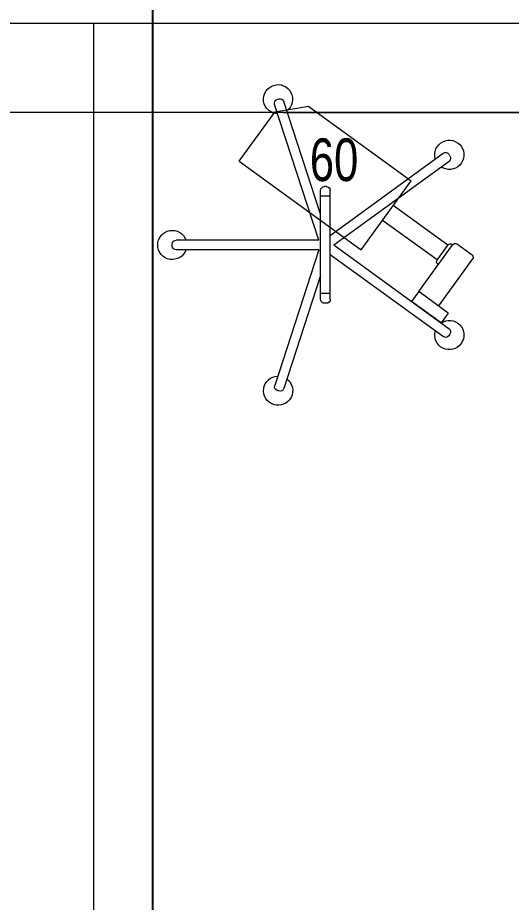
# Model space of a CAD drawing. Header units: metres. Extents: x 75097 to 220695, y -1557923 to -1361206.
# Drawn here: x 122486 to 123501, y -1465860 to -1464042 of the extents above; entities that cross this region are included whole.
import ezdxf

# ---------------------------------------------------------------- set-up
doc = ezdxf.new("R2010")
doc.units = ezdxf.units.M
doc.layers.get('0').update_dxf_attribs({"lineweight": 0})
doc.layers.add('A-100 - Copy$0$axes', color=8, linetype='Continuous')
for name, color, linetype, lineweight in [('A-100 - Copy$0$Medical Equipment and Furniture', 8, 'Continuous', 0), ('A-100 - Copy$0$Medical Equipment and Furniture1', 8, 'Continuous', 5), ('A-100 - Copy$0$Walls', 8, 'Continuous', 0)]:
    doc.layers.add(name, color=color, linetype=linetype, lineweight=lineweight)
doc.layers.add('E-POWR', color=7, linetype='Continuous', lineweight=9, true_color=0x4e7e3e)
doc.styles.add('A-100 - Copy$0$X3G_ENTITY_257CFD', font='swisscl.ttf', dxfattribs={"height": 200})

# ---------------------------------------------------------------- blocks, each defined once
blk = doc.blocks.new('A-100 - Copy$0$HF12177-P')
for p, q in [((0, 0), (-0.1724, 0.2372)), ((0, 0), (0.1724, 0.2372)), ((-0.0196, -0.007), (-0.1885, 0.2255)), ((0.0196, -0.007), (0.1885, 0.2255)), ((-0.12, -0.015), (-0.12, -0.019)), ((-0.112, -0.007), (0.112, -0.007)), ((-0.1, -0.007), (-0.1, -0.027)), ((0.1, -0.007), (0.1, -0.027)), ((0.12, -0.015), (0.12, -0.019)), ((-0.0631, -0.027), (-0.2951, -0.1024)), ((-0.01, -0.0308), (-0.2889, -0.1214)), ((-0.112, -0.027), (0.112, -0.027)), ((-0.01, -0.0308), (-0.01, -0.324)), ((0.01, -0.0308), (0.01, -0.324)), ((0.01, -0.0308), (0.2889, -0.1214)), ((0.0631, -0.027), (0.2951, -0.1024))]:
    blk.add_line(p, q)
for centre, radius, start, end in [((-0.1852, 0.2378), 0.03, 325.4712, 286.5288), ((0.1852, 0.2378), 0.03, 253.4712, 214.5288), ((-0.1821, 0.2302), 0.008, 126.3733, 216), ((0, -0.017), 0.315, 125.6267, 126.3733), ((-0.1788, 0.2325), 0.008, 36, 125.6267), ((0.1788, 0.2325), 0.008, 54.3733, 144), ((0, -0.017), 0.315, 53.6267, 54.3733), ((0.1821, 0.2302), 0.008, 324, 53.6267), ((-0.112, -0.015), 0.008, 90, 180), ((0.112, -0.015), 0.008, 0, 90), ((-0.112, -0.019), 0.008, 180, 270), ((0.112, -0.019), 0.008, 270, 0), ((-0.2996, -0.1144), 0.03, 37.4712, 358.5288), ((0.2996, -0.1144), 0.03, 181.4712, 142.5288), ((-0.2926, -0.11), 0.008, 108, 197.6267), ((0.2926, -0.11), 0.008, 342.3733, 72), ((0, -0.017), 0.315, 197.6267, 198.3733), ((-0.2914, -0.1138), 0.008, 198.3733, 288), ((0.2914, -0.1138), 0.008, 252, 341.6267), ((0, -0.017), 0.315, 341.6267, 342.3733), ((0, -0.332), 0.03, 109.4712, 70.5288), ((-0.002, -0.324), 0.008, 180, 269.6267), ((0.002, -0.324), 0.008, 270.3733, 0), ((0, -0.017), 0.315, 269.6267, 270.3733)]:
    blk.add_arc(centre, radius, start, end)
blk = doc.blocks.new('A-100 - Copy$0$MONITOR ARM PLAN')
for p, q in [((0.025, -0.49375, 0), (0.025, -0.18375, 0)), ((0.025, -0.18375, 0), (0.2, -0.18375, 0)), ((0.2, -0.44375, 0), (0.2, -0.18375, 0)), ((0.2, -0.44375, 0), (0.15, -0.49375, 0)), ((0.025, -0.49375, 0), (0.15, -0.49375, 0))]:
    blk.add_line(p, q)
at = {"layer": 'A-100 - Copy$0$Medical Equipment and Furniture1'}
for p, q in [((0.025, 0.0375), (0, 0.0375)), ((0, 0.0375), (0, -0.0375)), ((0.025, 0.0375), (0.025, -0.0375)), ((0.145, 0.0125), (0.025, 0.0125)), ((0.15, 0.0075), (0.15, -0.0325)), ((0.025, -0.0375), (0, -0.0375)), ((0.025, -0.0375), (0.145, -0.0375)), ((0.09375, -0.0375), (0.09375, -0.04)), ((0.09875, -0.045), (0.13875, -0.045)), ((0.1, -0.045), (0.1, -0.18375)), ((0.1375, -0.045), (0.1375, -0.18375)), ((0.14375, -0.0375), (0.14375, -0.04))]:
    blk.add_line(p, q, dxfattribs=at)
for centre, start, end in [((0.145, 0.0075, 0), 0, 90), ((0.145, -0.0325), 270, 0), ((0.09875, -0.04), 180, 270), ((0.13875, -0.04), 270, 360)]:
    blk.add_arc(centre, 0.005, start, end, dxfattribs=at)
blk = doc.blocks.new('A-100 - Copy')
at = {"layer": 'A-100 - Copy$0$axes'}
blk.add_line((122763.3, -1477297.4, 0), (122763.3, -1387547.7, 0), dxfattribs=at)
at = {"layer": 'A-100 - Copy$0$Medical Equipment and Furniture'}
blk.add_line((122642.1, -1466552.7, 0), (122642.1, -1464052.7, 0), dxfattribs=at)
at = {"layer": 'A-100 - Copy$0$Walls', "elevation": 0}
blk.add_lwpolyline([(119782.1, -1464052.7), (133096.4, -1464052.7), (133096.4, -1464152.7)], dxfattribs=at)
at = {"layer": 'A-100 - Copy$0$Medical Equipment and Furniture', "extrusion": (-1.92689e-13, 1.39405e-12, -1), "xscale": 999.9999999999984, "yscale": 999.9999999999984, "zscale": -1000, "rotation": 89.98503167528287}
blk.add_blockref('A-100 - Copy$0$HF12177-P', (-123135.6, -1464508.9, 0), dxfattribs=at)
at = {"layer": 'A-100 - Copy$0$Medical Equipment and Furniture', "xscale": -1000, "yscale": 1000, "zscale": 1000, "rotation": 234.0149683247205}
blk.add_blockref('A-100 - Copy$0$MONITOR ARM PLAN', (123326.1, -1464647.2, 0), dxfattribs=at)
at = {"layer": 'A-100 - Copy$0$Medical Equipment and Furniture', "insert": (123136.3, -1464378.7, 0), "char_height": 87.47, "attachment_point": 8, "style": 'A-100 - Copy$0$X3G_ENTITY_257CFD'}
blk.add_mtext('60', dxfattribs=at)

msp = doc.modelspace()

# ---------------------------------------------------------------- linework, layer by layer
at = {"layer": 'E-POWR', "const_width": 3}
msp.add_lwpolyline([(115522.2, -1465741), (115522.2, -1464236.2), (117546.6, -1464236.2), (122230.3, -1464236.2), (125149.3, -1464237.3), (127909, -1464237.3), (130816.6, -1464237.3)], dxfattribs=at)

# ---------------------------------------------------------------- next in the draw order: block references
msp.add_blockref('A-100 - Copy', (0, 0))

doc.saveas('drawing.dxf')
